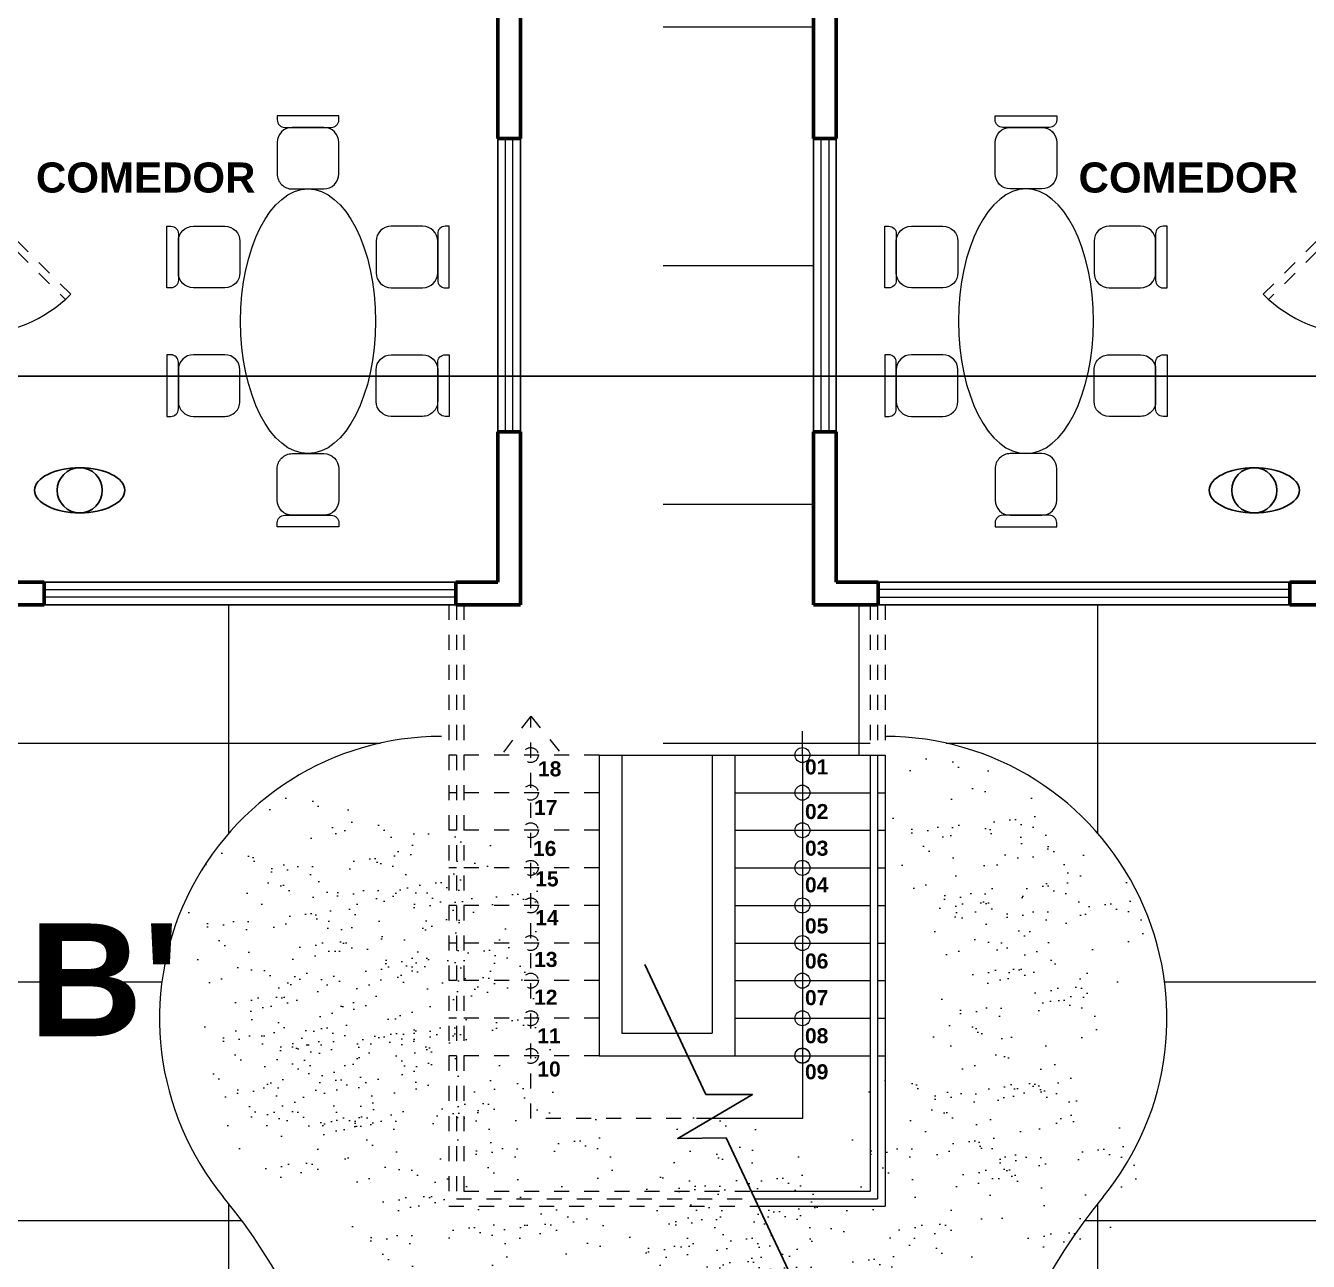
# Model space of a CAD drawing. Header units: millimetres. Extents: x 287 to 445, y 520 to 576.
# Drawn here: x 323.69 to 332.22, y 556.94 to 565.16 of the extents above; entities that cross this region are included whole.
import ezdxf

# ---------------------------------------------------------------- set-up
doc = ezdxf.new("R2010")
doc.units = ezdxf.units.MM
doc.header["$LTSCALE"] = 0.015
doc.linetypes.add('DASHED2', pattern=[9.525, 6.35, -3.175])
doc.layers.add('01 Corte', color=10, linetype='Continuous')
for name, color, linetype, lineweight in [('Muebles', 11, 'Continuous', 20), ('Muros', 41, 'Continuous', 60), ('Muros Bajos', 20, 'Continuous', 30), ('pasto', 56, 'Continuous', 5), ('PISOS', 7, 'Continuous', 18), ('Proyecciones', 46, 'Continuous', 0), ('Puertas', 31, 'Continuous', 20), ('Texto', 133, 'Continuous', 20), ('Texturas', 38, 'Continuous', 0), ('Ventanas', 130, 'Continuous', 20)]:
    doc.layers.add(name, color=color, linetype=linetype, lineweight=lineweight)
pattern_1 = [(0, (-12.079, 0), (0, 1.5875), []), (90, (-12.079, 0), (-1.5875, 1e-16), [])]

# ---------------------------------------------------------------- blocks, each defined once
blk = doc.blocks.new('silla01')
at = {"layer": 'Muebles'}
for p, q in [((421.2999, 544.0179), (421.0903, 544.0179)), ((420.9903, 543.9179), (420.9903, 543.7084)), ((421.3999, 543.7084), (421.3999, 543.9179)), ((421.3499, 543.6084), (421.0403, 543.6084)), ((421.0903, 543.6084), (421.2999, 543.6084)), ((420.9903, 543.5584), (420.9903, 543.5317)), ((420.9903, 543.5317), (421.3999, 543.5317)), ((421.3999, 543.5317), (421.3999, 543.5584))]:
    blk.add_line(p, q, dxfattribs=at)
for centre, radius, start, end in [((421.0903, 543.9179), 0.1, 90, 180), ((421.2999, 543.9179), 0.1, 360, 90), ((421.0903, 543.7084), 0.1, 180, 270), ((421.2999, 543.7084), 0.1, 270, 360), ((421.0403, 543.5584), 0.05, 90, 180), ((421.3499, 543.5584), 0.05, 360, 90)]:
    blk.add_arc(centre, radius, start, end, dxfattribs=at)
blk = doc.blocks.new('comedor')
at = {"layer": 'Muebles'}
blk.add_ellipse((421.5448, 544.4561), major_axis=(-0.88, 0), ratio=0.50965, dxfattribs=at)
for p, rotation in [((842.3125, 1088.9267), 180.0000000000026), ((966.4427, 123.261), 90), ((0.7771, -0.0144), 2.557953848736361e-12)]:
    blk.add_blockref('silla01', p, dxfattribs=dict(at, rotation=rotation))
at = {"layer": 'Muebles', "xscale": -1}
for p, rotation in [((0.7771, 1088.9267), 179.9999999999974), ((-123.3531, 123.261), 270), ((842.3125, -0.0144), 359.9999999999975)]:
    blk.add_blockref('silla01', p, dxfattribs=dict(at, rotation=rotation))
blk = doc.blocks.new('persona')
blk.add_circle((422.8949, 544.3598), 0.15)
blk.add_ellipse((422.8949, 544.3598), major_axis=(0.3, 0), ratio=0.5)

msp = doc.modelspace()

# ---------------------------------------------------------------- hatches: boundary and pattern name
at = {"layer": 'pasto', "ltscale": 0.3}
h = msp.add_hatch(dxfattribs=at)
h.set_pattern_fill('AR-SAND', color=256, scale=0.008, style=0)
h.set_pattern_definition([(37.5, (345.85037, 339.9126), (-0.01280025, 0.3915306), [0, -0.308864, 0, -0.34544, 0, -0.3302]), (7.5, (345.85037, 339.9126), (0.3596186, 0.5734601), [0, -0.166624, 0, -0.278384, 0, -0.10668]), (327.5, (345.60044, 339.9126), (0.6327939, 0.00114975), [0, -0.1016, 0, -0.36576, 0, -0.47752]), (317.5, (345.60044, 339.9126), (0.6108452, 0.1783435), [0, -0.0508, 0, -0.239776, 0, -0.27432])])
edge = h.paths.add_edge_path()
edge.add_arc((329.9145, 559.7671), 0.5882, 0, 360)
h = msp.add_hatch(dxfattribs=at)
h.set_pattern_fill('AR-SAND', color=256, scale=0.008, style=0)
h.set_pattern_definition([(37.5, (341.594, 339.65238), (-0.01280025, 0.3915306), [0, -0.308864, 0, -0.34544, 0, -0.3302]), (7.5, (341.594, 339.6524), (0.3596186, 0.5734601), [0, -0.166624, 0, -0.278384, 0, -0.10668]), (327.5, (341.34405, 339.65238), (0.6327939, 0.00114975), [0, -0.1016, 0, -0.36576, 0, -0.47752]), (317.5, (341.34405, 339.6524), (0.6108452, 0.1783435), [0, -0.0508, 0, -0.239776, 0, -0.27432])])
edge = h.paths.add_edge_path()
edge.add_arc((325.6581, 559.5068), 0.5882, 0, 360)
h = msp.add_hatch(dxfattribs=at)
h.set_pattern_fill('AR-SAND', color=256, scale=0.008, style=0)
h.set_pattern_definition([(37.5, (342.03236, 339.49266), (-0.01280025, 0.3915306), [0, -0.308864, 0, -0.34544, 0, -0.3302]), (7.5, (342.03236, 339.49266), (0.3596186, 0.5734601), [0, -0.166624, 0, -0.278384, 0, -0.10668]), (327.5, (341.78242, 339.49266), (0.6327939, 0.00114975), [0, -0.1016, 0, -0.36576, 0, -0.47752]), (317.5, (341.7824, 339.49266), (0.6108452, 0.1783435), [0, -0.0508, 0, -0.239776, 0, -0.27432])])
edge = h.paths.add_edge_path()
edge.add_arc((326.0965, 559.3471), 0.5882, 0, 360)
h = msp.add_hatch(dxfattribs=at)
h.set_pattern_fill('AR-SAND', color=256, scale=0.008, style=0)
h.set_pattern_definition([(37.5, (346.0682, 339.47103), (-0.01280025, 0.3915306), [0, -0.308864, 0, -0.34544, 0, -0.3302]), (7.5, (346.0682, 339.47103), (0.3596186, 0.5734601), [0, -0.166624, 0, -0.278384, 0, -0.10668]), (327.5, (345.81825, 339.47103), (0.6327939, 0.00114975), [0, -0.1016, 0, -0.36576, 0, -0.47752]), (317.5, (345.81825, 339.47103), (0.6108452, 0.1783435), [0, -0.0508, 0, -0.239776, 0, -0.27432])])
edge = h.paths.add_edge_path()
edge.add_arc((330.1323, 559.3255), 0.5882, 0, 360)
h = msp.add_hatch(dxfattribs=at)
h.set_pattern_fill('AR-SAND', color=256, scale=0.008, style=0)
h.set_pattern_definition([(37.5, (342.54236, 339.41546), (-0.01280025, 0.3915306), [0, -0.308864, 0, -0.34544, 0, -0.3302]), (7.5, (342.54236, 339.41546), (0.3596186, 0.5734601), [0, -0.166624, 0, -0.278384, 0, -0.10668]), (327.5, (342.29243, 339.41546), (0.6327939, 0.00114975), [0, -0.1016, 0, -0.36576, 0, -0.47752]), (317.5, (342.29243, 339.41546), (0.6108452, 0.1783435), [0, -0.0508, 0, -0.239776, 0, -0.27432])])
edge = h.paths.add_edge_path()
edge.add_arc((326.6065, 559.2699), 0.5882, 0, 360)
h = msp.add_hatch(dxfattribs=at)
h.set_pattern_fill('AR-SAND', color=256, scale=0.008, style=0)
h.set_pattern_definition([(37.5, (346.4837, 339.3507), (-0.01280025, 0.3915306), [0, -0.308864, 0, -0.34544, 0, -0.3302]), (7.5, (346.4837, 339.3507), (0.3596186, 0.5734601), [0, -0.166624, 0, -0.278384, 0, -0.10668]), (327.5, (346.23377, 339.3507), (0.6327939, 0.00114975), [0, -0.1016, 0, -0.36576, 0, -0.47752]), (317.5, (346.23377, 339.3507), (0.6108452, 0.1783435), [0, -0.0508, 0, -0.239776, 0, -0.27432])])
edge = h.paths.add_edge_path()
edge.add_arc((330.5478, 559.2052), 0.5882, 0, 360)
h = msp.add_hatch(dxfattribs=at)
h.set_pattern_fill('AR-SAND', color=256, scale=0.008, style=0)
h.set_pattern_definition([(37.5, (341.16742, 339.28617), (-0.01280025, 0.3915306), [0, -0.308864, 0, -0.34544, 0, -0.3302]), (7.5, (341.1674, 339.28617), (0.3596186, 0.5734601), [0, -0.166624, 0, -0.278384, 0, -0.10668]), (327.5, (340.91748, 339.28617), (0.6327939, 0.00114975), [0, -0.1016, 0, -0.36576, 0, -0.47752]), (317.5, (340.9175, 339.28617), (0.6108452, 0.1783435), [0, -0.0508, 0, -0.239776, 0, -0.27432])])
edge = h.paths.add_edge_path()
edge.add_arc((325.2315, 559.1406), 0.5882, 0, 360)
h = msp.add_hatch(dxfattribs=at)
h.set_pattern_fill('AR-SAND', color=256, scale=0.008, style=0)
h.set_pattern_definition([(37.5, (342.3541, 339.04223), (-0.01280025, 0.3915306), [0, -0.308864, 0, -0.34544, 0, -0.3302]), (7.5, (342.3541, 339.04223), (0.3596186, 0.5734601), [0, -0.166624, 0, -0.278384, 0, -0.10668]), (327.5, (342.10417, 339.04223), (0.6327939, 0.00114975), [0, -0.1016, 0, -0.36576, 0, -0.47752]), (317.5, (342.10417, 339.04223), (0.6108452, 0.1783435), [0, -0.0508, 0, -0.239776, 0, -0.27432])])
edge = h.paths.add_edge_path()
edge.add_arc((326.4182, 558.8967), 0.5882, 0, 360)
h = msp.add_hatch(dxfattribs=at)
h.set_pattern_fill('AR-SAND', color=256, scale=0.008, style=0)
h.set_pattern_definition([(37.5, (346.17422, 338.7108), (-0.01280025, 0.3915306), [0, -0.308864, 0, -0.34544, 0, -0.3302]), (7.5, (346.1742, 338.7108), (0.3596186, 0.5734601), [0, -0.166624, 0, -0.278384, 0, -0.10668]), (327.5, (345.9243, 338.7108), (0.6327939, 0.00114975), [0, -0.1016, 0, -0.36576, 0, -0.47752]), (317.5, (345.9243, 338.7108), (0.6108452, 0.1783435), [0, -0.0508, 0, -0.239776, 0, -0.27432])])
edge = h.paths.add_edge_path()
edge.add_arc((330.2383, 558.5653), 0.5882, 0, 360)
h = msp.add_hatch(dxfattribs=at)
h.set_pattern_fill('AR-SAND', color=256, scale=0.008, style=0)
h.set_pattern_definition([(37.5, (342.54136, 338.57905), (-0.01280025, 0.3915306), [0, -0.308864, 0, -0.34544, 0, -0.3302]), (7.5, (342.54136, 338.57905), (0.3596186, 0.5734601), [0, -0.166624, 0, -0.278384, 0, -0.10668]), (327.5, (342.29142, 338.57905), (0.6327939, 0.00114975), [0, -0.1016, 0, -0.36576, 0, -0.47752]), (317.5, (342.2914, 338.57905), (0.6108452, 0.1783435), [0, -0.0508, 0, -0.239776, 0, -0.27432])])
edge = h.paths.add_edge_path()
edge.add_arc((326.6055, 558.4335), 0.5882, 0, 360)
h = msp.add_hatch(dxfattribs=at)
h.set_pattern_fill('AR-SAND', color=256, scale=0.008, style=0)
h.set_pattern_definition([(37.5, (341.27345, 338.52594), (-0.01280025, 0.3915306), [0, -0.308864, 0, -0.34544, 0, -0.3302]), (7.5, (341.27345, 338.52594), (0.3596186, 0.5734601), [0, -0.166624, 0, -0.278384, 0, -0.10668]), (327.5, (341.0235, 338.52594), (0.6327939, 0.00114975), [0, -0.1016, 0, -0.36576, 0, -0.47752]), (317.5, (341.0235, 338.52594), (0.6108452, 0.1783435), [0, -0.0508, 0, -0.239776, 0, -0.27432])])
edge = h.paths.add_edge_path()
edge.add_arc((325.3376, 558.3804), 0.5882, 0, 360)
h = msp.add_hatch(dxfattribs=at)
h.set_pattern_fill('AR-SAND', color=256, scale=0.008, style=0)
h.set_pattern_definition([(37.5, (341.65348, 338.46573), (-0.01280025, 0.3915306), [0, -0.308864, 0, -0.34544, 0, -0.3302]), (7.5, (341.6535, 338.46573), (0.3596186, 0.5734601), [0, -0.166624, 0, -0.278384, 0, -0.10668]), (327.5, (341.40355, 338.46573), (0.6327939, 0.00114975), [0, -0.1016, 0, -0.36576, 0, -0.47752]), (317.5, (341.40355, 338.46573), (0.6108452, 0.1783435), [0, -0.0508, 0, -0.239776, 0, -0.27432])])
edge = h.paths.add_edge_path()
edge.add_arc((325.7176, 558.3202), 0.5882, 0, 360)
h = msp.add_hatch(dxfattribs=at)
h.set_pattern_fill('AR-SAND', color=256, scale=0.008, style=0)
h.set_pattern_definition([(37.5, (341.7339, 338.48856), (-0.01280025, 0.3915306), [0, -0.308864, 0, -0.34544, 0, -0.3302]), (7.5, (341.7339, 338.48856), (0.3596186, 0.5734601), [0, -0.166624, 0, -0.278384, 0, -0.10668]), (327.5, (341.48398, 338.48856), (0.6327939, 0.00114975), [0, -0.1016, 0, -0.36576, 0, -0.47752]), (317.5, (341.484, 338.48856), (0.6108452, 0.1783435), [0, -0.0508, 0, -0.239776, 0, -0.27432])])
edge = h.paths.add_edge_path()
edge.add_arc((325.798, 558.343), 0.5882, 0, 360)
h = msp.add_hatch(dxfattribs=at)
h.set_pattern_fill('AR-SAND', color=256, scale=0.008, style=0)
h.set_pattern_definition([(37.5, (341.36767, 338.18058), (-0.01280025, 0.3915306), [0, -0.308864, 0, -0.34544, 0, -0.3302]), (7.5, (341.36767, 338.1806), (0.3596186, 0.5734601), [0, -0.166624, 0, -0.278384, 0, -0.10668]), (327.5, (341.11774, 338.18058), (0.6327939, 0.00114975), [0, -0.1016, 0, -0.36576, 0, -0.47752]), (317.5, (341.11774, 338.1806), (0.6108452, 0.1783435), [0, -0.0508, 0, -0.239776, 0, -0.27432])])
edge = h.paths.add_edge_path()
edge.add_arc((325.4318, 558.035), 0.5882, 0, 360)
h = msp.add_hatch(dxfattribs=at)
h.set_pattern_fill('AR-SAND', color=256, scale=0.008, style=0)
h.set_pattern_definition([(37.5, (346.0055, 338.14108), (-0.01280025, 0.3915306), [0, -0.308864, 0, -0.34544, 0, -0.3302]), (7.5, (346.0055, 338.1411), (0.3596186, 0.5734601), [0, -0.166624, 0, -0.278384, 0, -0.10668]), (327.5, (345.75555, 338.14108), (0.6327939, 0.00114975), [0, -0.1016, 0, -0.36576, 0, -0.47752]), (317.5, (345.75555, 338.1411), (0.6108452, 0.1783435), [0, -0.0508, 0, -0.239776, 0, -0.27432])])
edge = h.paths.add_edge_path()
edge.add_arc((330.0696, 557.9955), 0.5882, 0, 360)
h = msp.add_hatch(dxfattribs=at)
h.set_pattern_fill('AR-SAND', color=256, scale=0.008, style=0)
h.set_pattern_definition([(37.5, (342.14833, 337.95914), (-0.01280025, 0.3915306), [0, -0.308864, 0, -0.34544, 0, -0.3302]), (7.5, (342.14833, 337.95914), (0.3596186, 0.5734601), [0, -0.166624, 0, -0.278384, 0, -0.10668]), (327.5, (341.8984, 337.95914), (0.6327939, 0.00114975), [0, -0.1016, 0, -0.36576, 0, -0.47752]), (317.5, (341.8984, 337.95914), (0.6108452, 0.1783435), [0, -0.0508, 0, -0.239776, 0, -0.27432])])
edge = h.paths.add_edge_path()
edge.add_arc((326.2124, 557.8136), 0.5882, 0, 360)
h = msp.add_hatch(dxfattribs=at)
h.set_pattern_fill('AR-SAND', color=256, scale=0.008, style=0)
h.set_pattern_definition([(37.5, (342.955, 337.7754), (-0.01280025, 0.3915306), [0, -0.308864, 0, -0.34544, 0, -0.3302]), (7.5, (342.955, 337.7754), (0.3596186, 0.5734601), [0, -0.166624, 0, -0.278384, 0, -0.10668]), (327.5, (342.70506, 337.7754), (0.6327939, 0.00114975), [0, -0.1016, 0, -0.36576, 0, -0.47752]), (317.5, (342.70506, 337.7754), (0.6108452, 0.1783435), [0, -0.0508, 0, -0.239776, 0, -0.27432])])
edge = h.paths.add_edge_path()
edge.add_arc((327.0191, 557.6299), 0.5882, 0, 360)
h = msp.add_hatch(dxfattribs=at)
h.set_pattern_fill('AR-SAND', color=256, scale=0.008, style=0)
h.set_pattern_definition([(37.5, (345.57892, 337.77487), (-0.01280025, 0.3915306), [0, -0.308864, 0, -0.34544, 0, -0.3302]), (7.5, (345.5789, 337.77487), (0.3596186, 0.5734601), [0, -0.166624, 0, -0.278384, 0, -0.10668]), (327.5, (345.329, 337.77487), (0.6327939, 0.00114975), [0, -0.1016, 0, -0.36576, 0, -0.47752]), (317.5, (345.329, 337.77487), (0.6108452, 0.1783435), [0, -0.0508, 0, -0.239776, 0, -0.27432])])
edge = h.paths.add_edge_path()
edge.add_arc((329.643, 557.6293), 0.5882, 0, 360)
h = msp.add_hatch(dxfattribs=at)
h.set_pattern_fill('AR-SAND', color=256, scale=0.008, style=0)
h.set_pattern_definition([(37.5, (346.43724, 337.71862), (-0.01280025, 0.3915306), [0, -0.308864, 0, -0.34544, 0, -0.3302]), (7.5, (346.43724, 337.7186), (0.3596186, 0.5734601), [0, -0.166624, 0, -0.278384, 0, -0.10668]), (327.5, (346.1873, 337.7186), (0.6327939, 0.00114975), [0, -0.1016, 0, -0.36576, 0, -0.47752]), (317.5, (346.1873, 337.7186), (0.6108452, 0.1783435), [0, -0.0508, 0, -0.239776, 0, -0.27432])])
edge = h.paths.add_edge_path()
edge.add_arc((330.5013, 557.5731), 0.5882, 0, 360)
h = msp.add_hatch(dxfattribs=at)
h.set_pattern_fill('AR-SAND', color=256, scale=0.008, style=0)
h.set_pattern_definition([(37.5, (344.30304, 337.52713), (-0.01280025, 0.3915306), [0, -0.308864, 0, -0.34544, 0, -0.3302]), (7.5, (344.30304, 337.52713), (0.3596186, 0.5734601), [0, -0.166624, 0, -0.278384, 0, -0.10668]), (327.5, (344.0531, 337.52713), (0.6327939, 0.00114975), [0, -0.1016, 0, -0.36576, 0, -0.47752]), (317.5, (344.0531, 337.52713), (0.6108452, 0.1783435), [0, -0.0508, 0, -0.239776, 0, -0.27432])])
edge = h.paths.add_edge_path()
edge.add_arc((328.3671, 557.3816), 0.5882, 0, 360)
h = msp.add_hatch(dxfattribs=at)
h.set_pattern_fill('AR-SAND', color=256, scale=0.008, style=0)
h.set_pattern_definition([(37.5, (344.28115, 337.3052), (-0.01280025, 0.3915306), [0, -0.308864, 0, -0.34544, 0, -0.3302]), (7.5, (344.28115, 337.3052), (0.3596186, 0.5734601), [0, -0.166624, 0, -0.278384, 0, -0.10668]), (327.5, (344.03122, 337.3052), (0.6327939, 0.00114975), [0, -0.1016, 0, -0.36576, 0, -0.47752]), (317.5, (344.0312, 337.3052), (0.6108452, 0.1783435), [0, -0.0508, 0, -0.239776, 0, -0.27432])])
edge = h.paths.add_edge_path()
edge.add_arc((328.3453, 557.1597), 0.5882, 0, 360)
h = msp.add_hatch(dxfattribs=at)
h.set_pattern_fill('AR-SAND', color=256, scale=0.008, style=0)
h.set_pattern_definition([(37.5, (342.25436, 337.1989), (-0.01280025, 0.3915306), [0, -0.308864, 0, -0.34544, 0, -0.3302]), (7.5, (342.25436, 337.1989), (0.3596186, 0.5734601), [0, -0.166624, 0, -0.278384, 0, -0.10668]), (327.5, (342.00443, 337.1989), (0.6327939, 0.00114975), [0, -0.1016, 0, -0.36576, 0, -0.47752]), (317.5, (342.00443, 337.1989), (0.6108452, 0.1783435), [0, -0.0508, 0, -0.239776, 0, -0.27432])])
edge = h.paths.add_edge_path()
edge.add_arc((326.3185, 557.0534), 0.5882, 0, 360)
h = msp.add_hatch(dxfattribs=at)
h.set_pattern_fill('AR-SAND', color=256, scale=0.008, style=0)
h.set_pattern_definition([(37.5, (344.09962, 337.12703), (-0.01280025, 0.3915306), [0, -0.308864, 0, -0.34544, 0, -0.3302]), (7.5, (344.0996, 337.12703), (0.3596186, 0.5734601), [0, -0.166624, 0, -0.278384, 0, -0.10668]), (327.5, (343.8497, 337.12703), (0.6327939, 0.00114975), [0, -0.1016, 0, -0.36576, 0, -0.47752]), (317.5, (343.8497, 337.12703), (0.6108452, 0.1783435), [0, -0.0508, 0, -0.239776, 0, -0.27432])])
edge = h.paths.add_edge_path()
edge.add_arc((328.1637, 556.9815), 0.5882, 0, 360)
h = msp.add_hatch(dxfattribs=at)
h.set_pattern_fill('AR-SAND', color=256, scale=0.008, style=0)
h.set_pattern_definition([(37.5, (344.91095, 336.98768), (-0.01280025, 0.3915306), [0, -0.308864, 0, -0.34544, 0, -0.3302]), (7.5, (344.91095, 336.9877), (0.3596186, 0.5734601), [0, -0.166624, 0, -0.278384, 0, -0.10668]), (327.5, (344.661, 336.98768), (0.6327939, 0.00114975), [0, -0.1016, 0, -0.36576, 0, -0.47752]), (317.5, (344.661, 336.9877), (0.6108452, 0.1783435), [0, -0.0508, 0, -0.239776, 0, -0.27432])])
edge = h.paths.add_edge_path()
edge.add_arc((328.9751, 556.8421), 0.5882, 0, 360)
h = msp.add_hatch(dxfattribs=at)
h.set_pattern_fill('AR-SAND', color=256, scale=0.008, style=0)
h.set_pattern_definition([(37.5, (343.2901, 336.88876), (-0.01280025, 0.3915306), [0, -0.308864, 0, -0.34544, 0, -0.3302]), (7.5, (343.2901, 336.88876), (0.3596186, 0.5734601), [0, -0.166624, 0, -0.278384, 0, -0.10668]), (327.5, (343.04017, 336.88876), (0.6327939, 0.00114975), [0, -0.1016, 0, -0.36576, 0, -0.47752]), (317.5, (343.04017, 336.88876), (0.6108452, 0.1783435), [0, -0.0508, 0, -0.239776, 0, -0.27432])])
edge = h.paths.add_edge_path()
edge.add_arc((327.3542, 556.7432), 0.5882, 0, 360)
h = msp.add_hatch(dxfattribs=at)
h.set_pattern_fill('AR-SAND', color=256, scale=0.008, style=0)
h.set_pattern_definition([(37.5, (345.7407, 336.68048), (-0.01280025, 0.3915306), [0, -0.308864, 0, -0.34544, 0, -0.3302]), (7.5, (345.7407, 336.6805), (0.3596186, 0.5734601), [0, -0.166624, 0, -0.278384, 0, -0.10668]), (327.5, (345.49076, 336.6805), (0.6327939, 0.00114975), [0, -0.1016, 0, -0.36576, 0, -0.47752]), (317.5, (345.49076, 336.6805), (0.6108452, 0.1783435), [0, -0.0508, 0, -0.239776, 0, -0.27432])])
edge = h.paths.add_edge_path()
edge.add_arc((329.8048, 556.5349), 0.5882, 0, 360)
at = {"layer": 'PISOS'}
h = msp.add_hatch(dxfattribs=at)
h.set_pattern_fill('NET', color=256, scale=0.5, style=0)
h.set_pattern_definition(pattern_1)
h.paths.add_polyline_path([(329.3072, 561.3088), (328.9322, 561.3088), (328.9322, 562.4588), (328.9322, 562.8291), (327.9322, 562.8291), (327.9322, 560.3088), (328.4072, 560.3088), (328.8072, 560.3088, -1), (328.9072, 560.3088), (329.3072, 560.3088)])
h.paths.add_polyline_path([(328.9322, 564.4088), (328.9322, 565.2588), (328.0322, 565.2588), (327.9322, 565.2588), (327.9322, 562.8291), (328.9322, 562.8291)])
h = msp.add_hatch(dxfattribs=at)
h.set_pattern_fill('NET', color=256, scale=0.5, style=0)
h.set_pattern_definition([(180, (667.9433, 0), (0, 1.5875), []), (90, (667.9433, 0), (1.5875, 1e-16), [])])
h.paths.add_polyline_path([(315.3574, 558.8299), (321.9322, 558.8299, -0.022651), (322.2914, 558.8136, 0.441003), (323.3819, 559.8095), (323.3819, 560.0588), (323.3819, 560.2088), (323.3819, 561.3088), (323.7665, 561.3088), (326.4572, 561.3088), (326.4572, 560.4328, 0.632615), (325.0064, 557.3725, -0.173054), (325.9033, 554.8588), (323.9033, 554.8588, 0.414214), (321.9322, 556.8299), (315.209, 556.8299)])
h = msp.add_hatch(dxfattribs=at)
h.set_pattern_fill('NET', color=256, scale=0.5, style=0)
h.set_pattern_definition(pattern_1)
h.paths.add_polyline_path([(340.507, 558.8299), (333.9322, 558.8299, 0.022651), (333.5729, 558.8136, -0.441003), (332.4825, 559.8095), (332.4825, 560.0588), (332.4825, 560.2088), (332.4825, 561.3088), (332.0978, 561.3088), (329.4072, 561.3088), (329.4072, 560.4328, -0.632615), (330.858, 557.3725, 0.173054), (329.9611, 554.8588), (331.9611, 554.8588, -0.414214), (333.9322, 556.8299), (340.6553, 556.8299)])

# ---------------------------------------------------------------- linework, layer by layer
at = {"layer": '01 Corte'}
for p, q in [((348.295, 562.8291), (307.3999, 562.8291)), ((328.2148, 558.0522), (327.8091, 558.9164)), ((328.7645, 556.8812), (328.3507, 557.7627))]:
    msp.add_line(p, q, dxfattribs=at)
msp.add_lwpolyline([(328.2148, 558.0522), (328.5253, 558.0522), (328.0285, 557.7595), (328.3507, 557.7627)], dxfattribs=at)
at = {"layer": 'Muros'}
for p, q in [((326.8322, 564.4088), (326.8322, 565.4088)), ((326.9822, 564.4088), (326.9822, 565.4088)), ((328.9322, 564.4088), (328.9322, 565.4088)), ((329.0822, 564.4088), (329.0822, 565.4088)), ((326.8322, 564.4088), (326.9822, 564.4088)), ((329.0822, 564.4088), (328.9322, 564.4088)), ((326.8322, 562.4588), (326.9822, 562.4588)), ((326.8322, 561.4588), (326.8322, 562.4588)), ((326.9822, 561.3088), (326.9822, 562.4588)), ((329.0822, 562.4588), (328.9322, 562.4588)), ((328.9322, 561.3088), (328.9322, 562.4588)), ((329.0822, 561.4588), (329.0822, 562.4588)), ((323.4319, 561.4588), (323.8165, 561.4588)), ((323.8165, 561.3088), (323.8165, 561.4588)), ((326.5533, 561.4588), (326.8322, 561.4588)), ((326.5533, 561.4588), (326.5533, 561.3838)), ((326.5533, 561.3088), (326.5533, 561.4588)), ((329.3611, 561.4588), (329.0822, 561.4588)), ((329.3611, 561.3088), (329.3611, 561.4588)), ((329.3611, 561.4588), (329.3611, 561.3838)), ((332.4825, 561.4588), (332.0978, 561.4588)), ((332.0978, 561.3088), (332.0978, 561.4588)), ((323.4319, 561.3088), (323.8165, 561.3088)), ((326.5533, 561.3088), (326.9822, 561.3088)), ((329.3611, 561.3088), (328.9322, 561.3088)), ((332.4825, 561.3088), (332.0978, 561.3088))]:
    msp.add_line(p, q, dxfattribs=at)
at = {"layer": 'Muros Bajos'}
for p, q in [((326.8322, 564.4088), (326.8322, 562.4588)), ((326.9822, 562.4588), (326.9822, 564.4088)), ((328.9322, 562.4588), (328.9322, 564.4088)), ((329.0822, 564.4088), (329.0822, 562.4588)), ((323.8165, 561.4588), (326.5533, 561.4588)), ((332.0978, 561.4588), (329.3611, 561.4588)), ((326.5533, 561.3088), (323.8165, 561.3088)), ((329.3611, 561.3088), (332.0978, 561.3088))]:
    msp.add_line(p, q, dxfattribs=at)
at = {"layer": 'PISOS'}
for centre, radius, start, end in [((326.4572, 558.5588), 1.874, 90, 219.27216), ((329.4072, 558.5588), 1.874, 320.72784, 90), ((321.9322, 554.8588), 3.9711, 297.55281, 39.27216), ((333.9322, 554.8588), 3.9711, 140.72784, 242.44719)]:
    msp.add_arc(centre, radius, start, end, dxfattribs=at)
at = {"layer": 'Proyecciones', "linetype": 'DASHED2'}
for p, q in [((323.3569, 564.0088), (323.9933, 563.3724)), ((332.5575, 564.0088), (331.9211, 563.3724)), ((323.3569, 563.938), (323.957, 563.338)), ((332.5575, 563.938), (331.9574, 563.338)), ((326.5572, 561.3088), (326.5572, 557.3588)), ((326.6072, 561.3088), (326.6072, 557.4088)), ((329.3072, 561.3088), (329.3072, 560.3088)), ((329.3572, 561.3088), (329.3572, 560.3088)), ((326.6072, 557.4088), (328.5169, 557.4088)), ((326.5572, 557.3588), (328.5403, 557.3588))]:
    msp.add_line(p, q, dxfattribs=at)
at = {"layer": 'Proyecciones'}
for p, q in [((329.3072, 560.3088), (329.3072, 557.4088)), ((329.3072, 560.3088), (329.3572, 560.3088)), ((329.3572, 560.3088), (329.3572, 557.3588)), ((328.5169, 557.4088), (329.3072, 557.4088)), ((328.5403, 557.3588), (329.3072, 557.3588))]:
    msp.add_line(p, q, dxfattribs=at)
at = {"layer": 'Puertas'}
for centre in [(323.3569, 564.0088), (332.5575, 564.0088)]:
    msp.add_arc(centre, 0.9, 225, 315, dxfattribs=at)
at = {"layer": 'Texto', "linetype": 'DASHED2'}
for p, q in [((327.0512, 560.5672), (326.8559, 560.3088)), ((327.0512, 560.5672), (327.2623, 560.3088)), ((327.0512, 557.8913), (327.0512, 560.5672)), ((328.2523, 557.8913), (327.0512, 557.8913))]:
    msp.add_line(p, q, dxfattribs=at)
at = {"layer": 'Texto'}
for p, q in [((328.8572, 560.3088), (328.8572, 560.4668)), ((328.8572, 560.3088), (328.8572, 557.8913)), ((328.8572, 557.8913), (328.2523, 557.8913))]:
    msp.add_line(p, q, dxfattribs=at)
at = {"layer": 'Texto', "linetype": 'DASHED2'}
for centre in [(327.0512, 560.3088), (327.0512, 560.0588), (327.0512, 559.8088), (327.0512, 559.5588), (327.0512, 559.3088), (327.0512, 559.0588), (327.0512, 558.8088), (327.0512, 558.5588), (327.0512, 558.3088)]:
    msp.add_circle(centre, 0.05, dxfattribs=at)
at = {"layer": 'Texto'}
for centre in [(328.8572, 560.3088), (328.8572, 560.0588), (328.8572, 559.8088), (328.8572, 559.5588), (328.8572, 559.3088), (328.8572, 559.0588), (328.8572, 558.8088), (328.8572, 558.5588), (328.8572, 558.3108), (328.8572, 558.3088)]:
    msp.add_circle(centre, 0.05, dxfattribs=at)
at = {"layer": 'Texturas', "linetype": 'DASHED2'}
for p, q in [((326.5072, 561.3088), (326.5072, 557.3088)), ((329.4072, 561.3088), (329.4072, 560.3088)), ((326.5572, 560.3088), (326.5072, 560.3088)), ((327.5072, 560.3088), (326.6072, 560.3088)), ((326.5572, 560.0588), (326.5072, 560.0588)), ((327.5072, 560.0588), (326.6072, 560.0588)), ((326.5572, 559.8088), (326.5072, 559.8088)), ((327.5072, 559.8088), (326.6072, 559.8088)), ((326.5572, 559.5588), (326.5072, 559.5588)), ((327.5072, 559.5588), (326.6072, 559.5588)), ((326.5572, 559.3088), (326.5072, 559.3088)), ((327.5072, 559.3088), (326.6072, 559.3088)), ((326.5572, 559.0588), (326.5072, 559.0588)), ((327.5072, 559.0588), (326.6072, 559.0588)), ((326.5572, 558.8088), (326.5072, 558.8088)), ((327.5072, 558.8088), (326.6072, 558.8088)), ((326.5572, 558.5588), (326.5072, 558.5588)), ((327.5072, 558.5588), (326.6072, 558.5588)), ((326.5572, 558.3088), (326.5072, 558.3088)), ((327.5072, 558.3088), (326.6072, 558.3088)), ((326.5072, 557.3088), (328.5638, 557.3088))]:
    msp.add_line(p, q, dxfattribs=at)
at = {"layer": 'Texturas'}
for p, q in [((327.5072, 560.3088), (328.4072, 560.3088)), ((327.5072, 560.3088), (327.5072, 558.3088)), ((327.6572, 560.3088), (327.6572, 558.4588)), ((328.2572, 560.3088), (328.2572, 558.4588)), ((328.4072, 560.3088), (329.3072, 560.3088)), ((328.4072, 560.3088), (328.4072, 558.3088)), ((329.3572, 560.3088), (329.4072, 560.3088)), ((329.4072, 560.3088), (329.4072, 557.3088)), ((328.4072, 560.0588), (329.3072, 560.0588)), ((329.3572, 560.0588), (329.4072, 560.0588)), ((328.4072, 559.8088), (329.3072, 559.8088)), ((329.3572, 559.8088), (329.4072, 559.8088)), ((328.4072, 559.5588), (329.3072, 559.5588)), ((329.3572, 559.5588), (329.4072, 559.5588)), ((328.4072, 559.3088), (329.3072, 559.3088)), ((329.3572, 559.3088), (329.4072, 559.3088)), ((328.4072, 559.0588), (329.3072, 559.0588)), ((329.3572, 559.0588), (329.4072, 559.0588)), ((328.4072, 558.8088), (329.3072, 558.8088)), ((329.3572, 558.8088), (329.4072, 558.8088)), ((328.4072, 558.5588), (329.3072, 558.5588)), ((329.3572, 558.5588), (329.4072, 558.5588)), ((327.6572, 558.4588), (328.2572, 558.4588)), ((327.5072, 558.3088), (328.4072, 558.3088)), ((328.4072, 558.3088), (329.3072, 558.3088)), ((329.3572, 558.3088), (329.4072, 558.3088)), ((329.3072, 557.3588), (329.3572, 557.3588)), ((328.5638, 557.3088), (329.4072, 557.3088))]:
    msp.add_line(p, q, dxfattribs=at)
at = {"layer": 'Ventanas'}
for p, q in [((326.8822, 564.4088), (326.8822, 562.4588)), ((326.9322, 562.4588), (326.9322, 564.4088)), ((328.9822, 562.4588), (328.9822, 564.4088)), ((329.0322, 564.4088), (329.0322, 562.4588)), ((323.8165, 561.4088), (326.5533, 561.4088)), ((332.0978, 561.4088), (329.3611, 561.4088)), ((326.5533, 561.3588), (323.8165, 561.3588)), ((329.3611, 561.3588), (332.0978, 561.3588))]:
    msp.add_line(p, q, dxfattribs=at)

# ---------------------------------------------------------------- block references
at = {"rotation": 90}
msp.add_blockref('comedor', (870.0266, 141.6481), dxfattribs=at)
at = {"xscale": -1, "rotation": 270}
msp.add_blockref('comedor', (-214.1122, 141.6481), dxfattribs=at)
msp.add_blockref('persona', (-98.8422, 17.7095))
at = {"xscale": -1}
msp.add_blockref('persona', (754.7566, 17.7095), dxfattribs=at)

# ---------------------------------------------------------------- texts
at = {"layer": 'Texto'}
for s, insert, char_height, width, attachment_point in [('{\\fArial|b1|i0|c0|p34;\\H2x;COMEDOR}', (324.4912, 564.2491), 0.1, 1.072698, 2), ('{\\fArial|b1|i0|c0|p34;\\H2x;COMEDOR}', (331.4232, 564.2491), 0.1, 1.072698, 2), ('{\\fArial|b1|i0|c0|p34;01}', (328.9523, 560.2801), 0.1, 0.136902, 2), ('{\\fArial|b1|i0|c0|p34;02}', (328.9523, 559.9832), 0.1, 0.136902, 2), ('{\\fArial|b1|i0|c0|p34;03}', (328.9523, 559.7396), 0.1, 0.136902, 2), ('{\\fArial|b1|i0|c0|p34;04}', (328.9523, 559.496), 0.1, 0.136902, 2), ('{\\fArial|b1|i0|c0|p34;05}', (328.9523, 559.2231), 0.1, 0.136902, 2), ("{\\fArial|b1|i0|c0|p34;B'}", (324.2173, 558.4392), 0.75, 1.072698, 8), ('{\\fArial|b1|i0|c0|p34;06}', (328.9523, 558.9893), 0.1, 0.136902, 2), ('{\\fArial|b1|i0|c0|p34;07}', (328.9523, 558.7457), 0.1, 0.136902, 2), ('{\\fArial|b1|i0|c0|p34;08}', (328.9523, 558.4923), 0.1, 0.136902, 2), ('{\\fArial|b1|i0|c0|p34;09}', (328.9523, 558.2528), 0.1, 0.136902, 2)]:
    msp.add_mtext(s, dxfattribs=dict(at, insert=insert, char_height=char_height, width=width, attachment_point=attachment_point))
at = {"layer": 'Texto', "linetype": 'DASHED2', "char_height": 0.1, "width": 0.136902, "attachment_point": 2}
for s, insert in [('{\\fArial|b1|i0|c0|p34;18}', (327.1774, 560.2672)), ('{\\fArial|b1|i0|c0|p34;17}', (327.151, 560.0108)), ('{\\fArial|b1|i0|c0|p34;16}', (327.1438, 559.7378)), ('{\\fArial|b1|i0|c0|p34;15}', (327.1585, 559.5356)), ('{\\fArial|b1|i0|c0|p34;14}', (327.1585, 559.2776)), ('{\\fArial|b1|i0|c0|p34;13}', (327.1513, 559.0001)), ('{\\fArial|b1|i0|c0|p34;12}', (327.1513, 558.7486)), ('{\\fArial|b1|i0|c0|p34;11}', (327.1728, 558.4923)), ('{\\fArial|b1|i0|c0|p34;10}', (327.1728, 558.2715))]:
    msp.add_mtext(s, dxfattribs=dict(at, insert=insert))

doc.saveas('drawing.dxf')
